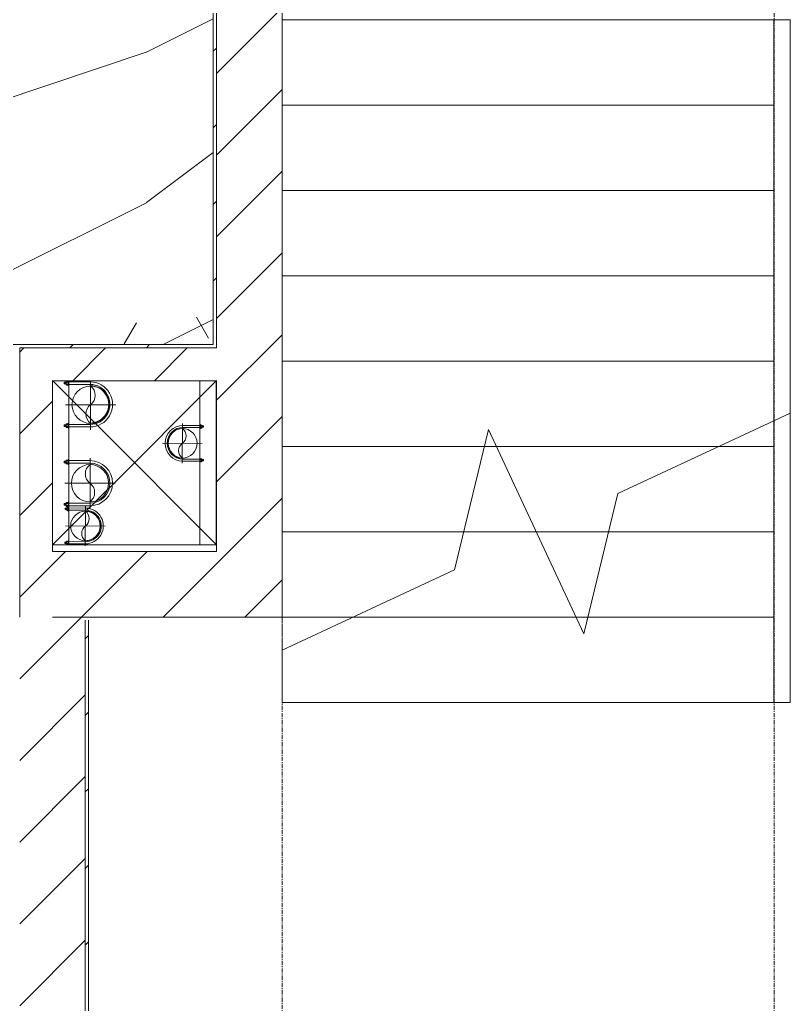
# Model space of a CAD drawing. Header units: millimetres. Extents: x 5357 to 259384, y -16348 to 109893.
# Drawn here: x 114153 to 116502, y 73337 to 76337 of the extents above; entities that cross this region are included whole.
import ezdxf

# ---------------------------------------------------------------- set-up
doc = ezdxf.new("R2010")
doc.units = ezdxf.units.MM
for name, pattern in [('Grid Line', [22.225, 12.7, -3.175, 3.175, -3.175]), ('IMPORT-CENTER _3_', [10.16, 6.35, -1.27, 1.27, -1.27]), ('Overhead', [3.96875, 2.38125, -1.5875])]:
    doc.linetypes.add(name, pattern=pattern)
for name, color, linetype, lineweight in [('0-1', 7, 'Continuous', 5), ('0-2', 53, 'Continuous', 9), ('A-FLOR', 192, 'Continuous', 9), ('A-FLOR-1', 53, 'Continuous', 9), ('A-FLOR-HRAL', 11, 'Continuous', 9), ('A-FLOR-PATT-1', 10, 'Continuous', 9), ('A-WALL', 113, 'Continuous', 9), ('A-WALL-3', 113, 'Continuous', 18), ('A-WALL-PATT', 111, 'Continuous', 9), ('A-WALL-PATT-2', 53, 'Continuous', 9), ('G-IMPT', 8, 'Continuous', 9), ('G-IMPT-2', 8, 'IMPORT-CENTER _3_', 9), ('I-WALL-1', 9, 'Continuous', 18), ('I-WALL-3', 2, 'Continuous', 18), ('M-EQPM', 50, 'Continuous', 9), ('S-GRID-1', 1, 'Grid Line', 9), ('S-STRS', 31, 'Continuous', 9), ('S-STRS-MBND', 31, 'Overhead', 9), ('S-STRS-MBND-1', 31, 'Continuous', 9)]:
    doc.layers.add(name, color=color, linetype=linetype, lineweight=lineweight)
pattern_1 = [(45, (0, 0), (-116.67262, 116.67262), [])]
pattern_2 = [(45, (0, 0), (-124.4508, 124.4508), [])]

# ---------------------------------------------------------------- blocks, each defined once
blk = doc.blocks.new('NCV_TKTC_KET CAU_rvt-1-TKCS_MB CẢNH QUAN CÂY XANH')
at = {"layer": 'A-FLOR-1'}
for p, q in [((114952.6, 76336.9), (116452.2, 76336.9)), ((114752.6, 74737.4), (114252.6, 74737.4))]:
    blk.add_line(p, q, dxfattribs=at)
blk = doc.blocks.new('NCV_TKTC_TANG 1_rvt-1-TKCS_MB CẢNH QUAN CÂY XANH')
at = {"layer": 'A-FLOR-PATT-1'}
h = blk.add_hatch(dxfattribs=at)
h.set_pattern_fill('FP_5', color=256, style=0, pattern_type=2)
h.set_pattern_definition([(0, (0, 0), (1788.16, 447.04), [73.762, -1267.358, 73.762, -1267.358, -7152.64]), (0, (0, 0), (1788.16, 447.04), [-2682.24, 73.762, -2608.478, 73.762, -1267.358, -3129.28]), (0, (0, 0), (1788.16, 447.04), [-6705.6, 73.762, -820.318, 73.762, -2161.438]), (120, (670.56, 223.5), (-1281.228, 1325.072), [73.762, -1267.358, 73.762, -8419.998]), (120, (670.56, 223.5), (-1281.228, 1325.072), [-1414.882, -1267.358, 73.762, -2608.478, -4470.4]), (120, (670.56, 223.5), (-1281.228, 1325.072), [-5364.48, 73.762, -1267.358, 73.762, -3055.518]), (120, (670.56, 223.5), (-1281.228, 1325.072), [-6779.362, -820.318, 73.762, -2161.438]), (240, (894.1, 1117.6), (-506.932, -1772.112), [73.762, -1267.358, 73.762, -8419.998]), (240, (894.1, 1117.6), (-506.932, -1772.112), [-1414.882, -1267.358, 73.762, -2608.478, -4470.4]), (240, (894.1, 1117.6), (-506.932, -1772.112), [-5364.48, 73.762, -1267.358, 73.762, -3055.518]), (240, (894.1, 1117.6), (-506.932, -1772.112), [-6779.362, -820.318, 73.762, -2161.438])])
h.paths.add_polyline_path([(114002.6, 75336.9), (114052.6, 75336.9), (114052.6, 75346.9), (114742.6, 75346.9), (114742.6, 76526.9), (114192.6, 76526.9), (114192.6, 78026.9), (113712.3, 78026.9), (113712.3, 77576.6), (113262.3, 77576.6), (113262.3, 76088), (113258.5, 76059.3), (113247.4, 76032.5), (113229.8, 76009.5), (113206.7, 75991.8), (113179.9, 75980.7), (113151.2, 75976.9), (111723.7, 75976.9), (111695, 75980.7), (111668.2, 75991.8), (111645.2, 76009.5), (111627.5, 76032.5), (111616.4, 76059.3), (111612.6, 76088), (111612.6, 77576.6), (111162.6, 77576.6), (111162.6, 78026.9), (110462.6, 78026.9), (110462.6, 76337), (110452.6, 76336.9), (110452.6, 75437), (110462.6, 75437), (110462.6, 75346.9), (111552.6, 75346.9), (111552.6, 75592), (113152.6, 75592), (113152.6, 75346.9), (113252.6, 75346.9), (113252.6, 75336.9), (113690.9, 75336.9)])
h = blk.add_hatch(dxfattribs=at)
h.set_pattern_fill('FP_4', color=256, style=0, pattern_type=2)
h.set_pattern_definition([(216.87, (366.52, 916.3), (2748.89673, 1832.6049), [458.15, -4123.35]), (206.565, (916.3, 641.4), (-916.3012, -916.2996), [1024.455, -1024.455]), (198.435, (916.3, 183.26), (-1832.59854, -916.30195), [579.52, -2318.076])])
h.paths.add_polyline_path([(114002.6, 75336.9), (114052.6, 75336.9), (114052.6, 75346.9), (114742.6, 75346.9), (114742.6, 76526.9), (114192.6, 76526.9), (114192.6, 78026.9), (113712.3, 78026.9), (113712.3, 77576.6), (113262.3, 77576.6), (113262.3, 76088), (113258.5, 76059.3), (113247.4, 76032.5), (113229.8, 76009.5), (113206.7, 75991.8), (113179.9, 75980.7), (113151.2, 75976.9), (111723.7, 75976.9), (111695, 75980.7), (111668.2, 75991.8), (111645.2, 76009.5), (111627.5, 76032.5), (111616.4, 76059.3), (111612.6, 76088), (111612.6, 77576.6), (111162.6, 77576.6), (111162.6, 78026.9), (110462.6, 78026.9), (110462.6, 76337), (110452.6, 76336.9), (110452.6, 75437), (110462.6, 75437), (110462.6, 75346.9), (111552.6, 75346.9), (111552.6, 75592), (113152.6, 75592), (113152.6, 75346.9), (113252.6, 75346.9), (113252.6, 75336.9), (113690.9, 75336.9)])
at = {"layer": 'A-WALL-PATT-2'}
h = blk.add_hatch(dxfattribs=at)
h.set_pattern_fill('FP_10', color=256, style=0, pattern_type=2)
h.set_pattern_definition(pattern_1)
h.paths.add_polyline_path([(114752.6, 75346.9), (114752.6, 77936.9), (114742.6, 77936.9), (114742.6, 75346.9)])
h = blk.add_hatch(dxfattribs=at)
h.set_pattern_fill('FP_10', color=256, style=0, pattern_type=2)
h.set_pattern_definition(pattern_1)
h.paths.add_polyline_path([(113085.7, 75336.9), (113252.6, 75336.9), (113252.6, 75346.9), (110452.6, 75346.9), (110452.6, 75336.9), (112480.5, 75336.9)])
h.paths.add_polyline_path([(114752.6, 75336.9), (114752.6, 75346.9), (114052.6, 75346.9), (114052.6, 75336.9), (114296.1, 75336.9)])
at = {"layer": 'I-WALL-1'}
for p, q in [((114742.6, 77926.9), (114742.6, 75346.9)), ((114752.6, 75346.9), (114752.6, 77936.9)), ((114742.6, 75346.9), (114052.6, 75346.9)), ((114152.6, 75336.9), (114752.6, 75336.9)), ((114752.6, 75336.9), (114752.6, 75346.9))]:
    blk.add_line(p, q, dxfattribs=at)
blk = doc.blocks.new('Top Rail Type - Top Rail_Internal_-1530336-TKCS_MB CẢNH QUAN CÂY XANH')
at = {"layer": 'A-FLOR-HRAL'}
for p, q in [((116452.2, 76336.9), (116502.2, 76336.9)), ((116452.2, 75114.8), (116452.2, 76336.9)), ((116502.2, 76336.9), (116502.2, 75138.1))]:
    blk.add_line(p, q, dxfattribs=at)
blk = doc.blocks.new('Top Rail Type - Top Rail_Internal_-V191-TKCS_MB CẢNH QUAN CÂY XANH')
at = {"layer": 'A-FLOR-HRAL'}
for p, q in [((116452.2, 76336.9), (116502.2, 76336.9)), ((116452.2, 75114.8), (116452.2, 76336.9)), ((116502.2, 75138.1), (116502.2, 76336.9))]:
    blk.add_line(p, q, dxfattribs=at)
blk = doc.blocks.new('Top Rail Type - Top Rail_Internal_-1748017-TKCS_MB CẢNH QUAN CÂY XANH')
at = {"layer": 'A-FLOR-HRAL'}
for p, q in [((116502.2, 75138.1), (116452.2, 75114.8)), ((116502.2, 74256.9), (116502.2, 75138.1)), ((116452.2, 74256.9), (116452.2, 75114.8)), ((116452.2, 74256.9), (116502.2, 74256.9))]:
    blk.add_line(p, q, dxfattribs=at)
blk = doc.blocks.new('TKTC_XREF_251221_MB TANG 1 - TKTC_XREF_260130_MB TANG 1_dwg_CUM U_DN100-4202112-TKCS_MB CẢNH QUAN CÂY XANH')
at = {"layer": 'G-IMPT'}
blk.add_hatch(color=256, dxfattribs=at).paths.add_polyline_path([(0, 61), (0, 57), (14.8, 55.1), (28.5, 49.4), (40.3, 40.3), (49.4, 28.5), (55.1, 14.8), (57, 0), (55.1, -14.8), (49.4, -28.5), (40.3, -40.3), (28.5, -49.4), (14.8, -55.1), (0, -57), (0, -61), (15.8, -58.9), (30.5, -52.8), (43.1, -43.1), (52.8, -30.5), (58.9, -15.8), (61, 0), (58.9, 15.8), (52.8, 30.5), (43.1, 43.1), (30.5, 52.8), (15.8, 58.9)])
for p, q in [((-79.1, 66.6), (-79.1, 63.4)), ((-76.6, 66.6), (-76.6, 63.4)), ((-74.6, 66.6), (-74.6, 63.4)), ((-72.7, 69.3), (-72.7, 60.7)), ((-66.9, 67.9), (-71.7, 67.9)), ((-66.9, 62.1), (-71.7, 62.1)), ((-65, 69), (0, 69)), ((-79.1, -63.4), (-79.1, -66.6)), ((-76.6, -63.4), (-76.6, -66.6)), ((-74.6, -63.4), (-74.6, -66.6)), ((-72.7, -60.7), (-72.7, -69.3)), ((-66.9, -62.1), (-71.7, -62.1)), ((-66.9, -67.9), (-71.7, -67.9)), ((-65, -69), (0, -69))]:
    blk.add_line(p, q, dxfattribs=at)
at = {"layer": 'G-IMPT', "flags": 128}
for points in [[(-72.7, 67.6), (-78.1, 67.6), (-78.1, 62.4), (-72.7, 62.4)], [(-71.7, 59.2), (-66.9, 59.2), (-66.9, 70.8), (-71.7, 70.8)], [(-66.9, 70.8), (-66.9, 72.7), (-65, 72.7), (-65, 57.3), (-66.9, 57.3), (-66.9, 59.2)], [(-65, 61), (0, 61), (0, 57)], [(-72.7, -62.4), (-78.1, -62.4), (-78.1, -67.6), (-72.7, -67.6)], [(-71.7, -70.8), (-66.9, -70.8), (-66.9, -59.2), (-71.7, -59.2)], [(-66.9, -59.2), (-66.9, -57.3), (-65, -57.3), (-65, -72.7), (-66.9, -72.7), (-66.9, -70.8)], [(-65, -61), (0, -61), (0, -57)]]:
    blk.add_lwpolyline(points, dxfattribs=at)
at = {"layer": 'G-IMPT'}
for centre, radius, start, end in [((-78.1, 66.6), 0.96, 90, 180), ((-78.1, 63.4), 0.96, 180, 270), ((-71.1, 69.3), 1.56, 112.6199, 247.3801), ((-67.9, 65), 4.8, 143.1301, 216.8699), ((-71.1, 60.7), 1.56, 112.6199, 247.3801), ((0, 0), 69, 270, 90), ((0, 0), 61, 270, 90), ((0, 0), 57, 270, 90), ((-78.1, -63.4), 0.96, 90, 180), ((-78.1, -66.6), 0.96, 180, 270), ((-71.1, -60.7), 1.56, 112.6199, 247.3801), ((-67.9, -65), 4.8, 143.1301, 216.8699), ((-71.1, -69.3), 1.56, 112.6199, 247.3801)]:
    blk.add_arc(centre, radius, start, end, dxfattribs=at)
blk = doc.blocks.new('TKTC_XREF_251221_MB TANG 1 - TKTC_XREF_260130_MB TANG 1_dwg_$cc-V200-TKCS_MB CẢNH QUAN CÂY XANH')
at = {"layer": 'G-IMPT'}
blk.add_circle((0, 0), 0.5, dxfattribs=at)
for centre, radius, start, end in [((0, 0), 0.5, 90, 270), ((0.188, 0.25), 0.313, 126.8699, 233.1301), ((-0.188, -0.25), 0.313, 306.8699, 53.1301)]:
    blk.add_arc(centre, radius, start, end, dxfattribs=at)
at = {"layer": 'G-IMPT-2'}
for p, q in [((0, -0.673), (0, 0.673)), ((-0.673, 0), (0.673, 0))]:
    blk.add_line(p, q, dxfattribs=at)
blk = doc.blocks.new('TKTC_XREF_251221_MB TANG 1 - TKTC_XREF_260130_MB TANG 1_dwg_$cc-V316-TKCS_MB CẢNH QUAN CÂY XANH')
at = {"layer": 'G-IMPT'}
blk.add_circle((0, 0), 0.5, dxfattribs=at)
for centre, radius, start, end in [((0, 0), 0.5, 90, 270), ((0.188, 0.25), 0.313, 126.8699, 233.1301), ((-0.188, -0.25), 0.313, 306.8699, 53.1301)]:
    blk.add_arc(centre, radius, start, end, dxfattribs=at)
at = {"layer": 'G-IMPT-2'}
for p, q in [((0, -0.673), (0, 0.643)), ((-0.673, 0), (0.673, 0))]:
    blk.add_line(p, q, dxfattribs=at)
blk = doc.blocks.new('TKTC_XREF_251221_MB TANG 1 - TKTC_XREF_260130_MB TANG 1_dwg_$cc-4202116-TKCS_MB CẢNH QUAN CÂY XANH')
at = {"layer": 'G-IMPT'}
blk.add_circle((0, 0), 0.5, dxfattribs=at)
for centre, radius, start, end in [((0, 0), 0.5, 90, 270), ((0.188, 0.25), 0.313, 126.8699, 233.1301), ((-0.188, -0.25), 0.313, 306.8699, 53.1301)]:
    blk.add_arc(centre, radius, start, end, dxfattribs=at)
at = {"layer": 'G-IMPT-2'}
for p, q in [((0, -0.673), (0, 0.673)), ((-0.673, 0), (0.673, 0))]:
    blk.add_line(p, q, dxfattribs=at)
blk = doc.blocks.new('TKTC_XREF_251221_MB TANG 1 - TKTC_XREF_260130_MB TANG 1_dwg_$cc-4202114-TKCS_MB CẢNH QUAN CÂY XANH')
at = {"layer": 'G-IMPT'}
blk.add_circle((0, 0), 0.5, dxfattribs=at)
for centre, radius, start, end in [((0, 0), 0.5, 90, 270), ((0.188, 0.25), 0.313, 126.8699, 233.1301), ((-0.188, -0.25), 0.313, 306.8699, 53.1301)]:
    blk.add_arc(centre, radius, start, end, dxfattribs=at)
at = {"layer": 'G-IMPT-2'}
for p, q in [((0, -0.673), (0, 0.673)), ((-0.673, 0), (0.673, 0))]:
    blk.add_line(p, q, dxfattribs=at)
blk = doc.blocks.new('TKTC_XREF_251221_MB TANG 1 - TKTC_XREF_260130_MB TANG 1_dwg_CUM U_DN100-4202115-TKCS_MB CẢNH QUAN CÂY XANH')
at = {"layer": 'G-IMPT'}
blk.add_hatch(color=256, dxfattribs=at).paths.add_polyline_path([(0, -61), (0, -57), (14.8, -55.1), (28.5, -49.4), (40.3, -40.3), (49.4, -28.5), (55.1, -14.8), (57, 0), (55.1, 14.8), (49.4, 28.5), (40.3, 40.3), (28.5, 49.4), (14.8, 55.1), (0, 57), (0, 61), (15.8, 58.9), (36.8, 48), (43.1, 43.1), (52.8, 30.5), (58.9, 15.8), (61, 0), (58.9, -15.8), (52.8, -30.5), (43.1, -43.1), (30.5, -52.8), (15.8, -58.9)])
for p, q in [((-79.1, 66.6), (-79.1, 63.4)), ((-76.6, 66.6), (-76.6, 63.4)), ((-74.6, 66.6), (-74.6, 63.4)), ((-72.7, 69.3), (-72.7, 60.7)), ((-66.9, 67.9), (-71.7, 67.9)), ((-66.9, 62.1), (-71.7, 62.1)), ((-65, 69), (0, 69)), ((-79.1, -63.4), (-79.1, -66.6)), ((-76.6, -63.4), (-76.6, -66.6)), ((-74.6, -63.4), (-74.6, -66.6)), ((-72.7, -60.7), (-72.7, -69.3)), ((-66.9, -62.1), (-71.7, -62.1)), ((-66.9, -67.9), (-71.7, -67.9)), ((-65, -69), (0, -69))]:
    blk.add_line(p, q, dxfattribs=at)
at = {"layer": 'G-IMPT', "flags": 128}
for points in [[(-72.7, 67.6), (-78.1, 67.6), (-78.1, 62.4), (-72.7, 62.4)], [(-71.7, 59.2), (-66.9, 59.2), (-66.9, 70.8), (-71.7, 70.8)], [(-66.9, 70.8), (-66.9, 72.7), (-65, 72.7), (-65, 57.3), (-66.9, 57.3), (-66.9, 59.2)], [(-65, 61), (0, 61), (0, 57)], [(-71.7, -70.8), (-66.9, -70.8), (-66.9, -59.2), (-71.7, -59.2)], [(-66.9, -59.2), (-66.9, -57.3), (-65, -57.3), (-65, -72.7), (-66.9, -72.7), (-66.9, -70.8)], [(-65, -61), (0, -61), (0, -57)], [(-72.7, -62.4), (-78.1, -62.4), (-78.1, -67.6), (-72.7, -67.6)]]:
    blk.add_lwpolyline(points, dxfattribs=at)
at = {"layer": 'G-IMPT'}
for centre, radius, start, end in [((-78.1, 66.6), 0.96, 90, 180), ((-78.1, 63.4), 0.96, 180, 270), ((-71.1, 69.3), 1.56, 112.6199, 247.3801), ((-67.9, 65), 4.8, 143.1301, 216.8699), ((-71.1, 60.7), 1.56, 112.6199, 247.3801), ((0, 0), 69, 270, 90), ((0, 0), 61, 270, 90), ((0, 0), 57, 270, 90), ((-71.1, -60.7), 1.56, 112.6199, 247.3801), ((-78.1, -63.4), 0.96, 90, 180), ((-78.1, -66.6), 0.96, 180, 270), ((-67.9, -65), 4.8, 143.1301, 216.8699), ((-71.1, -69.3), 1.56, 112.6199, 247.3801)]:
    blk.add_arc(centre, radius, start, end, dxfattribs=at)
blk = doc.blocks.new('TKTC_XREF_251221_MB TANG 1 - TKTC_XREF_260130_MB TANG 1_dwg_CUM U_DN100-V317-TKCS_MB CẢNH QUAN CÂY XANH')
at = {"layer": 'G-IMPT'}
blk.add_hatch(color=256, dxfattribs=at).paths.add_polyline_path([(0, 61), (15.8, 58.9), (30.5, 52.8), (43.1, 43.1), (52.8, 30.5), (58.9, 15.8), (61, 0), (58.9, -15.8), (52.8, -30.5), (43.1, -43.1), (30.5, -52.8), (15.8, -58.9), (0, -61), (0, -57), (14.8, -55.1), (28.5, -49.4), (40.3, -40.3), (49.4, -28.5), (55.1, -14.8), (57, 0), (55.1, 14.8), (49.4, 28.5), (40.3, 40.3), (28.5, 49.4), (14.8, 55.1), (0, 57)])
for p, q in [((-79.1, 66.6), (-79.1, 63.4)), ((-76.6, 66.6), (-76.6, 63.4)), ((-74.6, 66.6), (-74.6, 63.4)), ((-72.7, 69.3), (-72.7, 60.7)), ((-66.9, 67.9), (-71.7, 67.9)), ((-66.9, 62.1), (-71.7, 62.1)), ((-65, 69), (0, 69)), ((-79.1, -63.4), (-79.1, -66.6)), ((-76.6, -63.4), (-76.6, -66.6)), ((-74.6, -63.4), (-74.6, -66.6)), ((-72.7, -60.7), (-72.7, -69.3)), ((-66.9, -62.1), (-71.7, -62.1)), ((-66.9, -67.9), (-71.7, -67.9)), ((-66.9, -72.7), (-66.9, -70.8)), ((-65, -69), (0, -69))]:
    blk.add_line(p, q, dxfattribs=at)
at = {"layer": 'G-IMPT', "flags": 128}
for points in [[(-72.7, 67.6), (-78.1, 67.6), (-78.1, 62.4), (-72.7, 62.4)], [(-71.7, 59.2), (-66.9, 59.2), (-66.9, 70.8), (-71.7, 70.8)], [(-66.9, 70.8), (-66.9, 72.7), (-65, 72.7), (-65, 57.3), (-66.9, 57.3), (-66.9, 59.2)], [(-65, 61), (0, 61), (0, 57)], [(-71.7, -70.8), (-66.9, -70.8), (-66.9, -59.2), (-71.7, -59.2)], [(-66.9, -59.2), (-66.9, -57.3), (-65, -57.3), (-65, -72.3)], [(-65, -61), (0, -61), (0, -57)], [(-72.7, -62.4), (-78.1, -62.4), (-78.1, -67.6), (-72.7, -67.6)]]:
    blk.add_lwpolyline(points, dxfattribs=at)
at = {"layer": 'G-IMPT'}
for centre, radius, start, end in [((-78.1, 66.6), 0.96, 90, 180), ((-78.1, 63.4), 0.96, 180, 270), ((-71.1, 69.3), 1.56, 112.6199, 247.3801), ((-67.9, 65), 4.8, 143.1301, 216.8699), ((-71.1, 60.7), 1.56, 112.6199, 247.3801), ((0, 0), 69, 270, 90), ((0, 0), 61, 270, 90), ((0, 0), 57, 270, 90), ((-71.1, -60.7), 1.56, 112.6199, 247.3801), ((-78.1, -63.4), 0.96, 90, 180), ((-78.1, -66.6), 0.96, 180, 270), ((-67.9, -65), 4.8, 143.1301, 216.8699), ((-71.1, -69.3), 1.56, 112.6199, 247.3801)]:
    blk.add_arc(centre, radius, start, end, dxfattribs=at)
blk = doc.blocks.new('TKTC_XREF_251221_MB TANG 1 - TKTC_XREF_260130_MB TANG 1_dwg-4202109-TKCS_MB CẢNH QUAN CÂY XANH')
at = {"layer": 'G-IMPT', "flags": 128}
for points in [[(-88899.1, -326609.5), (-88849.6, -326609.2), (-88849.6, -326109.7)], [(-88449.5, -326109.7), (-88449.5, -326609.5), (-88399.7, -326609.2), (-88399.7, -326109.7)]]:
    blk.add_lwpolyline(points, dxfattribs=at)
at = {"extrusion": (0, 0, -1)}
for name, p, xscale, yscale, zscale, rotation in [('TKTC_XREF_251221_MB TANG 1 - TKTC_XREF_260130_MB TANG 1_dwg_CUM U_DN100-V317-TKCS_MB CẢNH QUAN CÂY XANH', (88784.6, -326181.8), 0.9975000000000005, 0.9975000000000005, -0.9975000000000005, 180.000991338195), ('TKTC_XREF_251221_MB TANG 1 - TKTC_XREF_260130_MB TANG 1_dwg_$cc-V316-TKCS_MB CẢNH QUAN CÂY XANH', (88782.8, -326182.8), 113.7150000000092, 113.7150000000092, -113.7150000000092, 359.9990086636432), ('TKTC_XREF_251221_MB TANG 1 - TKTC_XREF_260130_MB TANG 1_dwg_$cc-4202116-TKCS_MB CẢNH QUAN CÂY XANH', (88503.1, -326300.2), 90.00000000005119, 90.00000000005119, -90.0000000000512, 180.3740267799373), ('TKTC_XREF_251221_MB TANG 1 - TKTC_XREF_260130_MB TANG 1_dwg_CUM U_DN100-4202115-TKCS_MB CẢNH QUAN CÂY XANH', (88784.7, -326421.9), 0.9974999999999965, 0.9974999999999965, -0.9974999999999965, 180.0009913385626), ('TKTC_XREF_251221_MB TANG 1 - TKTC_XREF_260130_MB TANG 1_dwg_$cc-V200-TKCS_MB CẢNH QUAN CÂY XANH', (88798.6, -326552.1), 90.00000000005119, 90.00000000005119, -90.0000000000512, 0.3740267799372842)]:
    blk.add_blockref(name, p, dxfattribs=dict(at, xscale=xscale, yscale=yscale, zscale=zscale, rotation=rotation))
for name, p, xscale, yscale, zscale, rotation in [('TKTC_XREF_251221_MB TANG 1 - TKTC_XREF_260130_MB TANG 1_dwg_CUM U_DN100-4202112-TKCS_MB CẢNH QUAN CÂY XANH', (-88501.2, -326300.2), 0.7894736842105242, 0.7894736842105242, 0.7894736842105242, 179.6259732184666), ('TKTC_XREF_251221_MB TANG 1 - TKTC_XREF_260130_MB TANG 1_dwg_$cc-4202114-TKCS_MB CẢNH QUAN CÂY XANH', (-88784.7, -326421.9), 113.7150000000092, 113.7150000000092, 113.7150000000092, 179.9990086636432), ('TKTC_XREF_251221_MB TANG 1 - TKTC_XREF_260130_MB TANG 1_dwg_CUM U_DN100-4202112-TKCS_MB CẢNH QUAN CÂY XANH', (-88798.6, -326552.2), 0.7894736842105242, 0.7894736842105242, 0.7894736842105242, 359.6259732184666)]:
    blk.add_blockref(name, p, dxfattribs=dict(xscale=xscale, yscale=yscale, zscale=zscale, rotation=rotation))
blk = doc.blocks.new('TKTC_XREF_251221_MB TANG 1 - TKTC_XREF_251221_MB TANG 1-2038492-TKCS_MB CẢNH QUAN CÂY XANH')
blk.add_blockref('TKTC_XREF_251221_MB TANG 1 - TKTC_XREF_260130_MB TANG 1_dwg-4202109-TKCS_MB CẢNH QUAN CÂY XANH', (169499.1, 384109.7))

msp = doc.modelspace()

# ---------------------------------------------------------------- hatches: boundary and pattern name
at = {"layer": 'A-WALL-PATT'}
h = msp.add_hatch(dxfattribs=at)
h.set_pattern_fill('FP_1', color=256, style=0, pattern_type=2)
h.set_pattern_definition(pattern_2)
h.paths.add_polyline_path([(114752.6, 74516.9), (114952.6, 74516.9), (114952.6, 77936.9), (114752.6, 77936.9), (114752.6, 74716.9)])
h = msp.add_hatch(dxfattribs=at)
h.set_pattern_fill('FP_1', color=256, style=0, pattern_type=2)
h.set_pattern_definition(pattern_2)
h.paths.add_polyline_path([(114152.6, 74516.9), (114252.6, 74516.9), (114252.6, 75336.9), (114152.6, 75336.9), (114152.6, 74881.6)])
h = msp.add_hatch(dxfattribs=at)
h.set_pattern_fill('FP_1', color=256, style=0, pattern_type=2)
h.set_pattern_definition(pattern_2)
h.paths.add_polyline_path([(114252.6, 75236.9), (114752.6, 75236.9), (114752.6, 75336.9), (114252.6, 75336.9)])
h = msp.add_hatch(dxfattribs=at)
h.set_pattern_fill('FP_1', color=256, style=0, pattern_type=2)
h.set_pattern_definition(pattern_2)
h.paths.add_polyline_path([(114296.1, 74516.9), (114752.6, 74516.9), (114752.6, 74716.9), (114252.6, 74716.9), (114252.6, 74516.9)])
h = msp.add_hatch(dxfattribs=at)
h.set_pattern_fill('FP_1', color=256, style=0, pattern_type=2)
h.set_pattern_definition(pattern_2)
h.paths.add_polyline_path([(114352.6, 70036.9), (114352.6, 70195.3), (114152.6, 70195.3), (114152.6, 70036.9), (114296.1, 70036.9)])
h.paths.add_polyline_path([(114152.6, 71285.3), (114352.6, 71285.3), (114352.6, 71511.9), (114152.6, 71511.9)])
h.paths.add_polyline_path([(114296.1, 71711.9), (114352.6, 71711.9), (114352.6, 74516.9), (114152.6, 74516.9), (114152.6, 71711.9)])
h = msp.add_hatch(dxfattribs=at)
h.set_pattern_fill('FP_41', color=256, style=0, pattern_type=2)
h.set_pattern_definition(pattern_1)
h.paths.add_polyline_path([(114352.6, 72796.9), (114362.6, 72796.9), (114362.6, 74506.9), (114352.6, 74506.9), (114352.6, 74388.5)])

# ---------------------------------------------------------------- linework, layer by layer
at = {"layer": '0-2'}
for p, q in [((114252.6, 75237.4), (114380.2, 75109.7)), ((114752.5, 75237.4), (114426, 74910.9)), ((114752.5, 74737.4), (114752.5, 75236.9)), ((114383.6, 75106.3), (114752.5, 74737.4)), ((114419.6, 74904.5), (114387.3, 74872.1)), ((114424.5, 74909.3), (114419.6, 74904.5)), ((114381.3, 74866.1), (114357.3, 74842.1)), ((114385.5, 74870.3), (114382.4, 74867.2)), ((114354.8, 74839.7), (114252.6, 74737.4))]:
    msp.add_line(p, q, dxfattribs=at)
at = {"layer": 'A-FLOR'}
for p, q in [((115170, 74516.9), (114952.6, 74516.9)), ((115885.4, 74516.9), (115848.8, 74516.9))]:
    msp.add_line(p, q, dxfattribs=at)
at = {"layer": 'A-WALL'}
for p, q in [((114752.6, 74516.9), (114252.6, 74516.9)), ((114352.6, 74506.9), (114352.6, 72786.9))]:
    msp.add_line(p, q, dxfattribs=at)
at = {"layer": 'A-WALL-3'}
for p, q in [((114752.6, 77936.9), (114752.6, 75336.9)), ((114952.6, 74516.9), (114952.6, 77936.9)), ((114152.6, 75336.9), (114152.6, 74516.9)), ((114752.6, 75336.9), (114152.6, 75336.9)), ((114252.6, 74716.9), (114252.6, 75236.9)), ((114252.6, 75236.9), (114752.6, 75236.9)), ((114752.6, 75236.9), (114752.6, 74716.9)), ((114752.6, 74716.9), (114252.6, 74716.9)), ((114752.6, 74516.9), (114952.6, 74516.9))]:
    msp.add_line(p, q, dxfattribs=at)
at = {"layer": 'I-WALL-3'}
msp.add_line((114362.6, 72796.9), (114362.6, 74506.9), dxfattribs=at)
at = {"layer": 'S-GRID-1'}
for p, q in [((114952.6, 20960.6), (114952.6, 80482.7)), ((116452.6, 20960.6), (116452.6, 80482.7))]:
    msp.add_line(p, q, dxfattribs=at)
at = {"layer": 'S-STRS'}
for p, q in [((114952.6, 76336.9), (116452.2, 76336.9)), ((114952.6, 76076.9), (116452.2, 76076.9)), ((114952.6, 75816.9), (116452.2, 75816.9)), ((114952.6, 75556.9), (116452.2, 75556.9)), ((114952.6, 75296.9), (116452.2, 75296.9)), ((114952.6, 75036.9), (115569.8, 75036.9)), ((115569.8, 75036.9), (115606.3, 75036.9)), ((115606.3, 75036.9), (116285.1, 75036.9)), ((116285.1, 75036.9), (116452.2, 75036.9)), ((114952.6, 74776.9), (115506.6, 74776.9)), ((115506.6, 74776.9), (115727.6, 74776.9)), ((115727.6, 74776.9), (115948.6, 74776.9)), ((115948.6, 74776.9), (116452.2, 74776.9)), ((115170, 74516.9), (115848.8, 74516.9)), ((115885.4, 74516.9), (116452.2, 74516.9)), ((114952.6, 74256.9), (114952.6, 74415.5)), ((114952.6, 74256.9), (116452.2, 74256.9))]:
    msp.add_line(p, q, dxfattribs=at)
at = {"layer": 'S-STRS-MBND'}
for p, q in [((114952.6, 78036.9), (114952.6, 76336.9)), ((114952.6, 76336.9), (116502.6, 76336.9)), ((114952.6, 74960.5), (114952.6, 76336.9)), ((114952.6, 74415.5), (114952.6, 74516.9))]:
    msp.add_line(p, q, dxfattribs=at)
at = {"layer": 'S-STRS-MBND-1'}
for p, q in [((116452.2, 75114.8), (115976.8, 74893.2)), ((115582.3, 75088.5), (115478.3, 74660.7)), ((115872.8, 74465.4), (115582.3, 75088.5)), ((115976.8, 74893.2), (115872.8, 74465.4)), ((115478.3, 74660.7), (114952.6, 74415.5))]:
    msp.add_line(p, q, dxfattribs=at)

# ---------------------------------------------------------------- block references
at = {"layer": '0-1'}
for name in ['NCV_TKTC_KET CAU_rvt-1-TKCS_MB CẢNH QUAN CÂY XANH', 'NCV_TKTC_TANG 1_rvt-1-TKCS_MB CẢNH QUAN CÂY XANH']:
    msp.add_blockref(name, (0, 0), dxfattribs=at)
at = {"layer": 'A-FLOR-HRAL'}
for name in ['Top Rail Type - Top Rail_Internal_-1530336-TKCS_MB CẢNH QUAN CÂY XANH', 'Top Rail Type - Top Rail_Internal_-V191-TKCS_MB CẢNH QUAN CÂY XANH', 'Top Rail Type - Top Rail_Internal_-1748017-TKCS_MB CẢNH QUAN CÂY XANH']:
    msp.add_blockref(name, (0, 0), dxfattribs=at)
at = {"layer": 'M-EQPM'}
msp.add_blockref('TKTC_XREF_251221_MB TANG 1 - TKTC_XREF_251221_MB TANG 1-2038492-TKCS_MB CẢNH QUAN CÂY XANH', (33652.6, 17236.9), dxfattribs=at)

doc.saveas('drawing.dxf')
